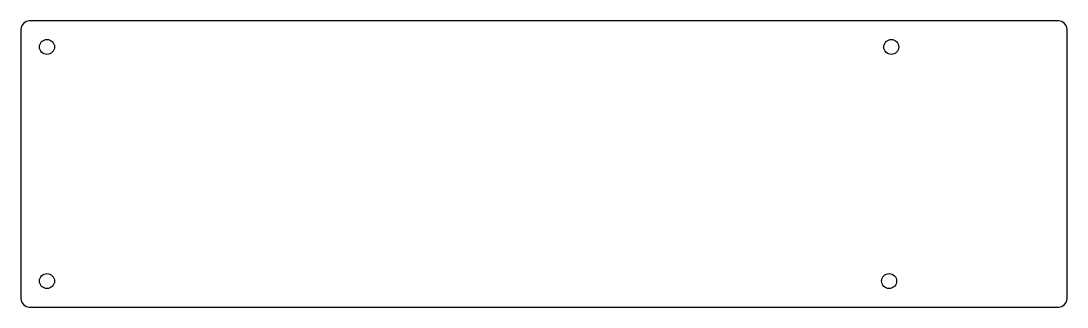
# Model space of a CAD drawing. Header units: millimetres. Extents: x -187 to -34, y -40 to 2.
import ezdxf

# ---------------------------------------------------------------- set-up
doc = ezdxf.new("R2010")
doc.units = ezdxf.units.MM
doc.layers.get('0').update_dxf_attribs({"linetype": 'CONTINUOUS'})

msp = doc.modelspace()

# ---------------------------------------------------------------- linework, layer by layer
msp.add_lwpolyline([(-34.92, -40, 0.414214), (-33.65, -38.73), (-33.65, 0.63, 0.414214), (-34.92, 1.9), (-185.42, 1.9, 0.414214), (-186.69, 0.63), (-186.69, -38.73, 0.414214), (-185.42, -40)], format="xyb", close=True)
for centre in [(-182.88, -1.91), (-59.37, -1.91), (-182.88, -36.19), (-59.69, -36.19)]:
    msp.add_circle(centre, 1.1)

doc.saveas('drawing.dxf')
